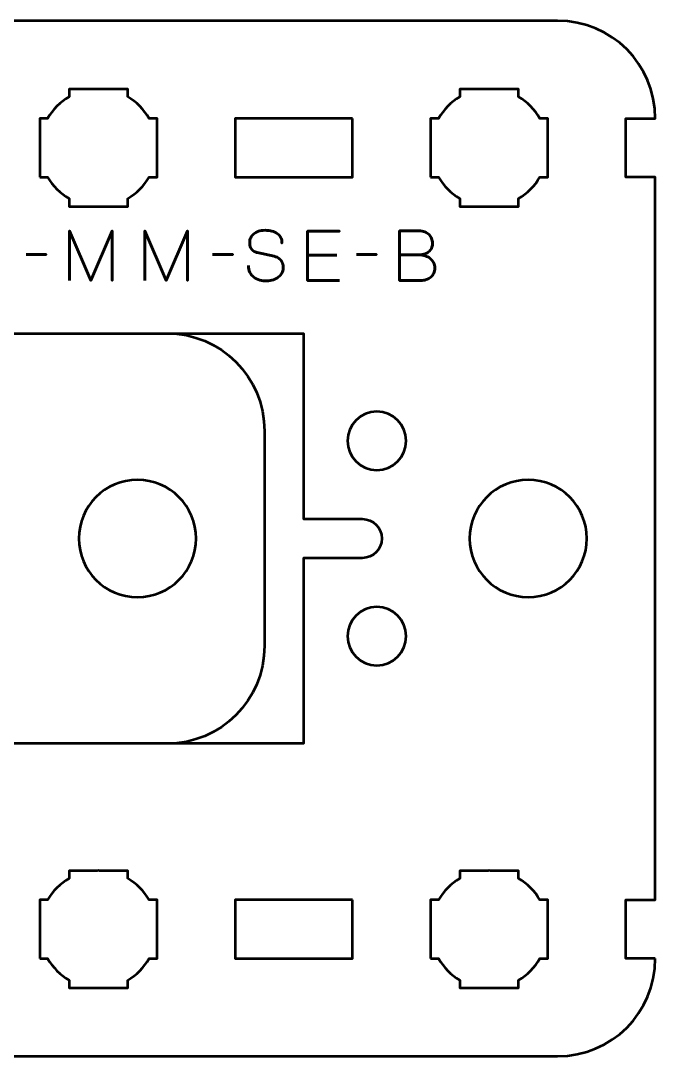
# Model space of a CAD drawing. Header units: centimetres. Extents: x -14.35 to -6.65, y -17.5 to -12.2.
# Drawn here: x -9.9 to -6.65, y -17.5 to -12.2 of the extents above; entities that cross this region are included whole.
import ezdxf

# ---------------------------------------------------------------- set-up
doc = ezdxf.new("R2010")
doc.units = ezdxf.units.CM
doc.header["$MEASUREMENT"] = 0
doc.layers.add('Layer 1', color=7, linetype='Continuous')

msp = doc.modelspace()

# ---------------------------------------------------------------- linework, layer by layer
at = {"layer": 'Layer 1', "color": 250, "lineweight": 53}
for points, knots in [([(-6.64996, -17.00007), (-6.65004, -17.27713), (-6.87311, -17.50001), (-7.15006, -17.50001), (-7.15006, -17.50001), (-9.91665, -17.50001), (-11.08327, -17.50001), (-13.84986, -17.50001), (-13.84986, -17.50001), (-14.12686, -17.50001), (-14.34996, -17.27692), (-14.34996, -16.99992), (-14.34996, -16.99992), (-14.34996, -16.99992), (-14.19992, -16.99992), (-14.19992, -16.99992), (-14.19992, -16.99992), (-14.19992, -16.99992), (-14.19992, -16.69991), (-14.19992, -16.69991), (-14.19992, -16.69991), (-14.19992, -16.69991), (-14.34996, -16.69991), (-14.34996, -16.69991), (-14.34996, -16.69991), (-14.34996, -16.69991), (-14.34996, -13.00006), (-14.34996, -13.00006), (-14.34996, -13.00006), (-14.34996, -13.00006), (-14.19992, -13.00006), (-14.19992, -13.00006), (-14.19992, -13.00006), (-14.19992, -13.00006), (-14.19992, -12.70006), (-14.19992, -12.70006), (-14.19992, -12.70006), (-14.19992, -12.70006), (-14.34996, -12.70006), (-14.34996, -12.70006), (-14.34996, -12.70006), (-14.34996, -12.42293), (-14.12686, -12.19997), (-13.84986, -12.19997), (-13.84986, -12.19997), (-11.08327, -12.19997), (-9.91665, -12.19997), (-7.15006, -12.19997), (-7.15006, -12.19997), (-6.87306, -12.19997), (-6.64996, -12.42306), (-6.64996, -12.70006), (-6.64996, -12.70006), (-6.64996, -12.70006), (-6.8, -12.70006), (-6.8, -12.70006), (-6.8, -12.70006), (-6.8, -12.70006), (-6.8, -13.00007), (-6.8, -13.00007), (-6.8, -13.00007), (-6.8, -13.00007), (-6.64996, -13.00007), (-6.64996, -13.00007), (-6.64996, -13.00007), (-6.64996, -13.00007), (-6.64996, -16.70006), (-6.64996, -16.70006), (-6.64996, -16.70006), (-6.64996, -16.70006), (-6.8, -16.70006), (-6.8, -16.70006), (-6.8, -16.70006), (-6.8, -16.70006), (-6.8, -17.00007), (-6.8, -17.00007), (-6.8, -17.00007), (-6.8, -17.00007), (-6.64996, -17.00007), (-6.64996, -17.00007)], [0, 0, 0, 0, 0.05, 0.05, 0.05, 0.05, 0.1, 0.1, 0.1, 0.1, 0.15, 0.15, 0.15, 0.15, 0.2, 0.2, 0.2, 0.2, 0.25, 0.25, 0.25, 0.25, 0.3, 0.3, 0.3, 0.3, 0.35, 0.35, 0.35, 0.35, 0.4, 0.4, 0.4, 0.4, 0.45, 0.45, 0.45, 0.45, 0.5, 0.5, 0.5, 0.5, 0.55, 0.55, 0.55, 0.55, 0.6, 0.6, 0.6, 0.6, 0.65, 0.65, 0.65, 0.65, 0.7, 0.7, 0.7, 0.7, 0.75, 0.75, 0.75, 0.75, 0.8, 0.8, 0.8, 0.8, 0.85, 0.85, 0.85, 0.85, 0.9, 0.9, 0.9, 0.9, 0.95, 0.95, 0.95, 0.95, 1, 1, 1, 1]), ([(-9.79991, -13.00006), (-9.79991, -13.00006), (-9.79991, -12.85154), (-9.79991, -12.85154), (-9.79991, -12.85154), (-9.79991, -12.85154), (-9.79993, -12.84999), (-9.79993, -12.84999), (-9.79993, -12.84999), (-9.79993, -12.84999), (-9.79991, -12.84844), (-9.79991, -12.84844), (-9.79991, -12.84844), (-9.79991, -12.84844), (-9.79991, -12.70006), (-9.79991, -12.70006), (-9.79991, -12.70006), (-9.79991, -12.70006), (-9.75982, -12.70006), (-9.75982, -12.70006), (-9.75982, -12.70006), (-9.73347, -12.65449), (-9.69547, -12.61651), (-9.64992, -12.59015), (-9.64992, -12.59015), (-9.64992, -12.59015), (-9.64992, -12.55006), (-9.64992, -12.55006), (-9.64992, -12.55006), (-9.64992, -12.55006), (-9.50587, -12.55006), (-9.50587, -12.55006), (-9.50587, -12.55006), (-9.50587, -12.55006), (-9.49993, -12.55), (-9.49993, -12.55), (-9.49993, -12.55), (-9.49993, -12.55), (-9.49399, -12.55006), (-9.49399, -12.55006), (-9.49399, -12.55006), (-9.49399, -12.55006), (-9.34992, -12.55006), (-9.34992, -12.55006), (-9.34992, -12.55006), (-9.34992, -12.55006), (-9.34992, -12.59013), (-9.34992, -12.59013), (-9.34992, -12.59013), (-9.30435, -12.61649), (-9.26636, -12.65448), (-9.24002, -12.70006), (-9.24002, -12.70006), (-9.24002, -12.70006), (-9.19992, -12.70006), (-9.19992, -12.70006), (-9.19992, -12.70006), (-9.19992, -12.70006), (-9.19992, -13.00006), (-9.19992, -13.00006), (-9.19992, -13.00006), (-9.19992, -13.00006), (-9.24011, -13.00006), (-9.24011, -13.00006), (-9.24011, -13.00006), (-9.26645, -13.04556), (-9.30441, -13.0835), (-9.34992, -13.10984), (-9.34992, -13.10984), (-9.34992, -13.10984), (-9.34992, -13.15005), (-9.34992, -13.15005), (-9.34992, -13.15005), (-9.34992, -13.15005), (-9.64992, -13.15005), (-9.64992, -13.15005), (-9.64992, -13.15005), (-9.64992, -13.15005), (-9.64992, -13.10982), (-9.64992, -13.10982), (-9.64992, -13.10982), (-9.69542, -13.08348), (-9.73338, -13.04555), (-9.75972, -13.00006), (-9.75972, -13.00006), (-9.75972, -13.00006), (-9.79991, -13.00006), (-9.79991, -13.00006)], [0, 0, 0, 0, 0.0454545, 0.0454545, 0.0454545, 0.0454545, 0.0909091, 0.0909091, 0.0909091, 0.0909091, 0.1363636, 0.1363636, 0.1363636, 0.1363636, 0.1818182, 0.1818182, 0.1818182, 0.1818182, 0.2272727, 0.2272727, 0.2272727, 0.2272727, 0.2727273, 0.2727273, 0.2727273, 0.2727273, 0.3181818, 0.3181818, 0.3181818, 0.3181818, 0.3636364, 0.3636364, 0.3636364, 0.3636364, 0.4090909, 0.4090909, 0.4090909, 0.4090909, 0.4545455, 0.4545455, 0.4545455, 0.4545455, 0.5, 0.5, 0.5, 0.5, 0.5454545, 0.5454545, 0.5454545, 0.5454545, 0.5909091, 0.5909091, 0.5909091, 0.5909091, 0.6363636, 0.6363636, 0.6363636, 0.6363636, 0.6818182, 0.6818182, 0.6818182, 0.6818182, 0.7272727, 0.7272727, 0.7272727, 0.7272727, 0.7727273, 0.7727273, 0.7727273, 0.7727273, 0.8181818, 0.8181818, 0.8181818, 0.8181818, 0.8636364, 0.8636364, 0.8636364, 0.8636364, 0.9090909, 0.9090909, 0.9090909, 0.9090909, 0.9545455, 0.9545455, 0.9545455, 0.9545455, 1, 1, 1, 1]), ([(-7.79991, -13.00006), (-7.79991, -13.00006), (-7.79991, -12.85154), (-7.79991, -12.85154), (-7.79991, -12.85154), (-7.79991, -12.85154), (-7.79993, -12.84999), (-7.79993, -12.84999), (-7.79993, -12.84999), (-7.79993, -12.84999), (-7.79991, -12.84844), (-7.79991, -12.84844), (-7.79991, -12.84844), (-7.79991, -12.84844), (-7.79991, -12.70006), (-7.79991, -12.70006), (-7.79991, -12.70006), (-7.79991, -12.70006), (-7.75982, -12.70006), (-7.75982, -12.70006), (-7.75982, -12.70006), (-7.73347, -12.65449), (-7.69547, -12.61651), (-7.64992, -12.59015), (-7.64992, -12.59015), (-7.64992, -12.59015), (-7.64992, -12.55006), (-7.64992, -12.55006), (-7.64992, -12.55006), (-7.64992, -12.55006), (-7.50587, -12.55006), (-7.50587, -12.55006), (-7.50587, -12.55006), (-7.50587, -12.55006), (-7.49993, -12.55), (-7.49993, -12.55), (-7.49993, -12.55), (-7.49993, -12.55), (-7.49399, -12.55006), (-7.49399, -12.55006), (-7.49399, -12.55006), (-7.49399, -12.55006), (-7.34992, -12.55006), (-7.34992, -12.55006), (-7.34992, -12.55006), (-7.34992, -12.55006), (-7.34992, -12.59013), (-7.34992, -12.59013), (-7.34992, -12.59013), (-7.30435, -12.61649), (-7.26636, -12.65448), (-7.24002, -12.70006), (-7.24002, -12.70006), (-7.24002, -12.70006), (-7.19992, -12.70006), (-7.19992, -12.70006), (-7.19992, -12.70006), (-7.19992, -12.70006), (-7.19992, -13.00006), (-7.19992, -13.00006), (-7.19992, -13.00006), (-7.19992, -13.00006), (-7.24011, -13.00006), (-7.24011, -13.00006), (-7.24011, -13.00006), (-7.26645, -13.04556), (-7.30441, -13.0835), (-7.34992, -13.10984), (-7.34992, -13.10984), (-7.34992, -13.10984), (-7.34992, -13.15005), (-7.34992, -13.15005), (-7.34992, -13.15005), (-7.34992, -13.15005), (-7.64992, -13.15005), (-7.64992, -13.15005), (-7.64992, -13.15005), (-7.64992, -13.15005), (-7.64992, -13.10982), (-7.64992, -13.10982), (-7.64992, -13.10982), (-7.69542, -13.08348), (-7.73338, -13.04555), (-7.75972, -13.00006), (-7.75972, -13.00006), (-7.75972, -13.00006), (-7.79991, -13.00006), (-7.79991, -13.00006)], [0, 0, 0, 0, 0.0454545, 0.0454545, 0.0454545, 0.0454545, 0.0909091, 0.0909091, 0.0909091, 0.0909091, 0.1363636, 0.1363636, 0.1363636, 0.1363636, 0.1818182, 0.1818182, 0.1818182, 0.1818182, 0.2272727, 0.2272727, 0.2272727, 0.2272727, 0.2727273, 0.2727273, 0.2727273, 0.2727273, 0.3181818, 0.3181818, 0.3181818, 0.3181818, 0.3636364, 0.3636364, 0.3636364, 0.3636364, 0.4090909, 0.4090909, 0.4090909, 0.4090909, 0.4545455, 0.4545455, 0.4545455, 0.4545455, 0.5, 0.5, 0.5, 0.5, 0.5454545, 0.5454545, 0.5454545, 0.5454545, 0.5909091, 0.5909091, 0.5909091, 0.5909091, 0.6363636, 0.6363636, 0.6363636, 0.6363636, 0.6818182, 0.6818182, 0.6818182, 0.6818182, 0.7272727, 0.7272727, 0.7272727, 0.7272727, 0.7727273, 0.7727273, 0.7727273, 0.7727273, 0.8181818, 0.8181818, 0.8181818, 0.8181818, 0.8636364, 0.8636364, 0.8636364, 0.8636364, 0.9090909, 0.9090909, 0.9090909, 0.9090909, 0.9545455, 0.9545455, 0.9545455, 0.9545455, 1, 1, 1, 1]), ([(-8.20001, -12.70006), (-8.20001, -12.70006), (-8.20001, -13.00007), (-8.20001, -13.00007), (-8.20001, -13.00007), (-8.20001, -13.00007), (-8.8, -13.00007), (-8.8, -13.00007), (-8.8, -13.00007), (-8.8, -13.00007), (-8.8, -12.70006), (-8.8, -12.70006), (-8.8, -12.70006), (-8.8, -12.70006), (-8.20001, -12.70006), (-8.20001, -12.70006)], [0, 0, 0, 0, 0.25, 0.25, 0.25, 0.25, 0.5, 0.5, 0.5, 0.5, 0.75, 0.75, 0.75, 0.75, 1, 1, 1, 1]), ([(-11.49996, -15.89997), (-11.49996, -15.89997), (-8.44996, -15.89999), (-8.44996, -15.89999), (-8.44996, -15.89999), (-8.44996, -15.89999), (-8.44996, -14.94997), (-8.44996, -14.94997), (-8.44996, -14.94997), (-8.44996, -14.94997), (-8.14991, -14.94997), (-8.14991, -14.94997), (-8.14991, -14.94997), (-8.0947, -14.94997), (-8.04991, -14.90518), (-8.04991, -14.84997), (-8.04991, -14.84997), (-8.04991, -14.79476), (-8.0947, -14.74997), (-8.14991, -14.74997), (-8.14991, -14.74997), (-8.14991, -14.74997), (-8.44996, -14.74997), (-8.44996, -14.74997), (-8.44996, -14.74997), (-8.44996, -14.74997), (-8.44996, -13.8), (-8.44996, -13.8), (-8.44996, -13.8), (-9.46662, -13.8), (-10.4833, -13.79999), (-11.49996, -13.79999), (-11.49996, -13.79999), (-11.49996, -13.79999), (-12.54996, -13.79999), (-12.54996, -13.79999), (-12.54996, -13.79999), (-12.54996, -13.79999), (-12.54996, -14.75001), (-12.54996, -14.75001), (-12.54996, -14.75001), (-12.54996, -14.75001), (-12.85001, -14.75001), (-12.85001, -14.75001), (-12.85001, -14.75001), (-12.90522, -14.75001), (-12.95001, -14.7948), (-12.95001, -14.85001), (-12.95001, -14.85001), (-12.95001, -14.90522), (-12.90522, -14.95001), (-12.85001, -14.95001), (-12.85001, -14.95001), (-12.85001, -14.95001), (-12.54996, -14.95001), (-12.54996, -14.95001), (-12.54996, -14.95001), (-12.54996, -14.95001), (-12.54996, -15.89998), (-12.54996, -15.89998), (-12.54996, -15.89998), (-12.54996, -15.89998), (-11.49996, -15.89997), (-11.49996, -15.89997)], [0, 0, 0, 0, 0.0625, 0.0625, 0.0625, 0.0625, 0.125, 0.125, 0.125, 0.125, 0.1875, 0.1875, 0.1875, 0.1875, 0.25, 0.25, 0.25, 0.25, 0.3125, 0.3125, 0.3125, 0.3125, 0.375, 0.375, 0.375, 0.375, 0.4375, 0.4375, 0.4375, 0.4375, 0.5, 0.5, 0.5, 0.5, 0.5625, 0.5625, 0.5625, 0.5625, 0.625, 0.625, 0.625, 0.625, 0.6875, 0.6875, 0.6875, 0.6875, 0.75, 0.75, 0.75, 0.75, 0.8125, 0.8125, 0.8125, 0.8125, 0.875, 0.875, 0.875, 0.875, 0.9375, 0.9375, 0.9375, 0.9375, 1, 1, 1, 1]), ([(-9.15012, -13.79998), (-9.15012, -13.79998), (-9.94992, -13.79998), (-9.94992, -13.79998), (-9.94992, -13.79998), (-10.22692, -13.79998), (-10.45002, -14.02294), (-10.45002, -14.30007), (-10.45002, -14.30007), (-10.45002, -14.30007), (-10.45002, -15.39993), (-10.45002, -15.39993), (-10.45002, -15.39993), (-10.45002, -15.67693), (-10.22692, -15.90002), (-9.94992, -15.90002), (-9.94992, -15.90002), (-9.94992, -15.90002), (-9.15012, -15.90002), (-9.15012, -15.90002), (-9.15012, -15.90002), (-8.87312, -15.90002), (-8.65002, -15.67706), (-8.65002, -15.39993), (-8.65002, -15.39993), (-8.65002, -15.39993), (-8.65002, -14.30007), (-8.65002, -14.30007), (-8.65002, -14.30007), (-8.65002, -14.02307), (-8.87312, -13.79998), (-9.15012, -13.79998)], [0, 0, 0, 0, 0.125, 0.125, 0.125, 0.125, 0.25, 0.25, 0.25, 0.25, 0.375, 0.375, 0.375, 0.375, 0.5, 0.5, 0.5, 0.5, 0.625, 0.625, 0.625, 0.625, 0.75, 0.75, 0.75, 0.75, 0.875, 0.875, 0.875, 0.875, 1, 1, 1, 1]), ([(-8.07491, -14.49997), (-8.15753, -14.49997), (-8.22491, -14.43258), (-8.22491, -14.34997), (-8.22491, -14.34997), (-8.22491, -14.26736), (-8.15753, -14.19997), (-8.07491, -14.19997), (-8.07491, -14.19997), (-7.99229, -14.19997), (-7.92491, -14.26736), (-7.92491, -14.34997), (-7.92491, -14.34997), (-7.92491, -14.43258), (-7.99229, -14.49997), (-8.07491, -14.49997)], [0, 0, 0, 0, 0.25, 0.25, 0.25, 0.25, 0.5, 0.5, 0.5, 0.5, 0.75, 0.75, 0.75, 0.75, 1, 1, 1, 1]), ([(-9.30005, -15.14999), (-9.46582, -15.14999), (-9.60005, -15.01567), (-9.60005, -14.85), (-9.60005, -14.85), (-9.60005, -14.68437), (-9.46582, -14.55), (-9.30005, -14.55), (-9.30005, -14.55), (-9.13439, -14.55), (-9.00005, -14.68437), (-9.00005, -14.85), (-9.00005, -14.85), (-9.00005, -15.01567), (-9.13439, -15.14999), (-9.30005, -15.14999)], [0, 0, 0, 0, 0.25, 0.25, 0.25, 0.25, 0.5, 0.5, 0.5, 0.5, 0.75, 0.75, 0.75, 0.75, 1, 1, 1, 1]), ([(-7.30005, -15.15), (-7.46568, -15.15), (-7.60006, -15.01577), (-7.60006, -14.84999), (-7.60006, -14.84999), (-7.60006, -14.68433), (-7.46568, -14.54999), (-7.30005, -14.54999), (-7.30005, -14.54999), (-7.13428, -14.54999), (-7.00005, -14.68433), (-7.00005, -14.84999), (-7.00005, -14.84999), (-7.00005, -15.01577), (-7.13428, -15.15), (-7.30005, -15.15)], [0, 0, 0, 0, 0.25, 0.25, 0.25, 0.25, 0.5, 0.5, 0.5, 0.5, 0.75, 0.75, 0.75, 0.75, 1, 1, 1, 1]), ([(-8.07491, -15.49997), (-8.15753, -15.49997), (-8.22491, -15.43258), (-8.22491, -15.34996), (-8.22491, -15.34996), (-8.22491, -15.26736), (-8.15753, -15.19997), (-8.07491, -15.19997), (-8.07491, -15.19997), (-7.99229, -15.19997), (-7.92491, -15.26736), (-7.92491, -15.34996), (-7.92491, -15.34996), (-7.92491, -15.43258), (-7.99229, -15.49997), (-8.07491, -15.49997)], [0, 0, 0, 0, 0.25, 0.25, 0.25, 0.25, 0.5, 0.5, 0.5, 0.5, 0.75, 0.75, 0.75, 0.75, 1, 1, 1, 1]), ([(-9.79991, -17.00006), (-9.79991, -17.00006), (-9.79991, -16.85154), (-9.79991, -16.85154), (-9.79991, -16.85154), (-9.79991, -16.85154), (-9.79993, -16.84999), (-9.79993, -16.84999), (-9.79993, -16.84999), (-9.79993, -16.84999), (-9.79991, -16.84844), (-9.79991, -16.84844), (-9.79991, -16.84844), (-9.79991, -16.84844), (-9.79991, -16.70006), (-9.79991, -16.70006), (-9.79991, -16.70006), (-9.79991, -16.70006), (-9.75982, -16.70006), (-9.75982, -16.70006), (-9.75982, -16.70006), (-9.73347, -16.65449), (-9.69547, -16.61651), (-9.64992, -16.59015), (-9.64992, -16.59015), (-9.64992, -16.59015), (-9.64992, -16.55006), (-9.64992, -16.55006), (-9.64992, -16.55006), (-9.64992, -16.55006), (-9.50587, -16.55006), (-9.50587, -16.55006), (-9.50587, -16.55006), (-9.50587, -16.55006), (-9.49993, -16.55), (-9.49993, -16.55), (-9.49993, -16.55), (-9.49993, -16.55), (-9.49399, -16.55006), (-9.49399, -16.55006), (-9.49399, -16.55006), (-9.49399, -16.55006), (-9.34992, -16.55006), (-9.34992, -16.55006), (-9.34992, -16.55006), (-9.34992, -16.55006), (-9.34992, -16.59013), (-9.34992, -16.59013), (-9.34992, -16.59013), (-9.30435, -16.61649), (-9.26636, -16.65448), (-9.24002, -16.70006), (-9.24002, -16.70006), (-9.24002, -16.70006), (-9.19992, -16.70006), (-9.19992, -16.70006), (-9.19992, -16.70006), (-9.19992, -16.70006), (-9.19992, -17.00006), (-9.19992, -17.00006), (-9.19992, -17.00006), (-9.19992, -17.00006), (-9.24011, -17.00006), (-9.24011, -17.00006), (-9.24011, -17.00006), (-9.26645, -17.04556), (-9.30441, -17.0835), (-9.34992, -17.10984), (-9.34992, -17.10984), (-9.34992, -17.10984), (-9.34992, -17.15005), (-9.34992, -17.15005), (-9.34992, -17.15005), (-9.34992, -17.15005), (-9.64992, -17.15005), (-9.64992, -17.15005), (-9.64992, -17.15005), (-9.64992, -17.15005), (-9.64992, -17.10982), (-9.64992, -17.10982), (-9.64992, -17.10982), (-9.69542, -17.08348), (-9.73338, -17.04555), (-9.75972, -17.00006), (-9.75972, -17.00006), (-9.75972, -17.00006), (-9.79991, -17.00006), (-9.79991, -17.00006)], [0, 0, 0, 0, 0.0454545, 0.0454545, 0.0454545, 0.0454545, 0.0909091, 0.0909091, 0.0909091, 0.0909091, 0.1363636, 0.1363636, 0.1363636, 0.1363636, 0.1818182, 0.1818182, 0.1818182, 0.1818182, 0.2272727, 0.2272727, 0.2272727, 0.2272727, 0.2727273, 0.2727273, 0.2727273, 0.2727273, 0.3181818, 0.3181818, 0.3181818, 0.3181818, 0.3636364, 0.3636364, 0.3636364, 0.3636364, 0.4090909, 0.4090909, 0.4090909, 0.4090909, 0.4545455, 0.4545455, 0.4545455, 0.4545455, 0.5, 0.5, 0.5, 0.5, 0.5454545, 0.5454545, 0.5454545, 0.5454545, 0.5909091, 0.5909091, 0.5909091, 0.5909091, 0.6363636, 0.6363636, 0.6363636, 0.6363636, 0.6818182, 0.6818182, 0.6818182, 0.6818182, 0.7272727, 0.7272727, 0.7272727, 0.7272727, 0.7727273, 0.7727273, 0.7727273, 0.7727273, 0.8181818, 0.8181818, 0.8181818, 0.8181818, 0.8636364, 0.8636364, 0.8636364, 0.8636364, 0.9090909, 0.9090909, 0.9090909, 0.9090909, 0.9545455, 0.9545455, 0.9545455, 0.9545455, 1, 1, 1, 1]), ([(-7.79991, -17.00006), (-7.79991, -17.00006), (-7.79991, -16.85154), (-7.79991, -16.85154), (-7.79991, -16.85154), (-7.79991, -16.85154), (-7.79993, -16.84999), (-7.79993, -16.84999), (-7.79993, -16.84999), (-7.79993, -16.84999), (-7.79991, -16.84844), (-7.79991, -16.84844), (-7.79991, -16.84844), (-7.79991, -16.84844), (-7.79991, -16.70006), (-7.79991, -16.70006), (-7.79991, -16.70006), (-7.79991, -16.70006), (-7.75982, -16.70006), (-7.75982, -16.70006), (-7.75982, -16.70006), (-7.73347, -16.65449), (-7.69547, -16.61651), (-7.64992, -16.59015), (-7.64992, -16.59015), (-7.64992, -16.59015), (-7.64992, -16.55006), (-7.64992, -16.55006), (-7.64992, -16.55006), (-7.64992, -16.55006), (-7.50587, -16.55006), (-7.50587, -16.55006), (-7.50587, -16.55006), (-7.50587, -16.55006), (-7.49993, -16.55), (-7.49993, -16.55), (-7.49993, -16.55), (-7.49993, -16.55), (-7.49399, -16.55006), (-7.49399, -16.55006), (-7.49399, -16.55006), (-7.49399, -16.55006), (-7.34992, -16.55006), (-7.34992, -16.55006), (-7.34992, -16.55006), (-7.34992, -16.55006), (-7.34992, -16.59013), (-7.34992, -16.59013), (-7.34992, -16.59013), (-7.30435, -16.61649), (-7.26636, -16.65448), (-7.24002, -16.70006), (-7.24002, -16.70006), (-7.24002, -16.70006), (-7.19992, -16.70006), (-7.19992, -16.70006), (-7.19992, -16.70006), (-7.19992, -16.70006), (-7.19992, -17.00006), (-7.19992, -17.00006), (-7.19992, -17.00006), (-7.19992, -17.00006), (-7.24011, -17.00006), (-7.24011, -17.00006), (-7.24011, -17.00006), (-7.26645, -17.04556), (-7.30441, -17.0835), (-7.34992, -17.10984), (-7.34992, -17.10984), (-7.34992, -17.10984), (-7.34992, -17.15005), (-7.34992, -17.15005), (-7.34992, -17.15005), (-7.34992, -17.15005), (-7.64992, -17.15005), (-7.64992, -17.15005), (-7.64992, -17.15005), (-7.64992, -17.15005), (-7.64992, -17.10982), (-7.64992, -17.10982), (-7.64992, -17.10982), (-7.69542, -17.08348), (-7.73338, -17.04555), (-7.75972, -17.00006), (-7.75972, -17.00006), (-7.75972, -17.00006), (-7.79991, -17.00006), (-7.79991, -17.00006)], [0, 0, 0, 0, 0.0454545, 0.0454545, 0.0454545, 0.0454545, 0.0909091, 0.0909091, 0.0909091, 0.0909091, 0.1363636, 0.1363636, 0.1363636, 0.1363636, 0.1818182, 0.1818182, 0.1818182, 0.1818182, 0.2272727, 0.2272727, 0.2272727, 0.2272727, 0.2727273, 0.2727273, 0.2727273, 0.2727273, 0.3181818, 0.3181818, 0.3181818, 0.3181818, 0.3636364, 0.3636364, 0.3636364, 0.3636364, 0.4090909, 0.4090909, 0.4090909, 0.4090909, 0.4545455, 0.4545455, 0.4545455, 0.4545455, 0.5, 0.5, 0.5, 0.5, 0.5454545, 0.5454545, 0.5454545, 0.5454545, 0.5909091, 0.5909091, 0.5909091, 0.5909091, 0.6363636, 0.6363636, 0.6363636, 0.6363636, 0.6818182, 0.6818182, 0.6818182, 0.6818182, 0.7272727, 0.7272727, 0.7272727, 0.7272727, 0.7727273, 0.7727273, 0.7727273, 0.7727273, 0.8181818, 0.8181818, 0.8181818, 0.8181818, 0.8636364, 0.8636364, 0.8636364, 0.8636364, 0.9090909, 0.9090909, 0.9090909, 0.9090909, 0.9545455, 0.9545455, 0.9545455, 0.9545455, 1, 1, 1, 1]), ([(-8.20001, -16.70006), (-8.20001, -16.70006), (-8.20001, -17.00007), (-8.20001, -17.00007), (-8.20001, -17.00007), (-8.20001, -17.00007), (-8.8, -17.00007), (-8.8, -17.00007), (-8.8, -17.00007), (-8.8, -17.00007), (-8.8, -16.70006), (-8.8, -16.70006), (-8.8, -16.70006), (-8.8, -16.70006), (-8.20001, -16.70006), (-8.20001, -16.70006)], [0, 0, 0, 0, 0.25, 0.25, 0.25, 0.25, 0.5, 0.5, 0.5, 0.5, 0.75, 0.75, 0.75, 0.75, 1, 1, 1, 1])]:
    msp.add_open_spline(points, degree=3, knots=knots, dxfattribs=at)
at = {"layer": 'Layer 1', "color": 30, "lineweight": 53}
for points, knots in [([(-9.6484, -13.52947), (-9.6484, -13.52947), (-9.6484, -13.27512), (-9.6484, -13.27512), (-9.6484, -13.27512), (-9.6484, -13.27512), (-9.53904, -13.52947), (-9.53904, -13.52947), (-9.53904, -13.52947), (-9.53904, -13.52947), (-9.42932, -13.27512), (-9.42932, -13.27512), (-9.42932, -13.27512), (-9.42932, -13.27512), (-9.42932, -13.52947), (-9.42932, -13.52947), (-9.42932, -13.52947), (-9.42932, -13.52947), (-9.42932, -13.27512), (-9.42932, -13.27512), (-9.42932, -13.27512), (-9.42932, -13.27512), (-9.53904, -13.52947), (-9.53904, -13.52947), (-9.53904, -13.52947), (-9.53904, -13.52947), (-9.6484, -13.27512), (-9.6484, -13.27512), (-9.6484, -13.27512), (-9.6484, -13.27512), (-9.6484, -13.52947), (-9.6484, -13.52947)], [0, 0, 0, 0, 0.125, 0.125, 0.125, 0.125, 0.25, 0.25, 0.25, 0.25, 0.375, 0.375, 0.375, 0.375, 0.5, 0.5, 0.5, 0.5, 0.625, 0.625, 0.625, 0.625, 0.75, 0.75, 0.75, 0.75, 0.875, 0.875, 0.875, 0.875, 1, 1, 1, 1]), ([(-9.26281, -13.52947), (-9.26281, -13.52947), (-9.26281, -13.27512), (-9.26281, -13.27512), (-9.26281, -13.27512), (-9.26281, -13.27512), (-9.15345, -13.52947), (-9.15345, -13.52947), (-9.15345, -13.52947), (-9.15345, -13.52947), (-9.04373, -13.27512), (-9.04373, -13.27512), (-9.04373, -13.27512), (-9.04373, -13.27512), (-9.04373, -13.52947), (-9.04373, -13.52947), (-9.04373, -13.52947), (-9.04373, -13.52947), (-9.04373, -13.27512), (-9.04373, -13.27512), (-9.04373, -13.27512), (-9.04373, -13.27512), (-9.15345, -13.52947), (-9.15345, -13.52947), (-9.15345, -13.52947), (-9.15345, -13.52947), (-9.26281, -13.27512), (-9.26281, -13.27512), (-9.26281, -13.27512), (-9.26281, -13.27512), (-9.26281, -13.52947), (-9.26281, -13.52947)], [0, 0, 0, 0, 0.125, 0.125, 0.125, 0.125, 0.25, 0.25, 0.25, 0.25, 0.375, 0.375, 0.375, 0.375, 0.5, 0.5, 0.5, 0.5, 0.625, 0.625, 0.625, 0.625, 0.75, 0.75, 0.75, 0.75, 0.875, 0.875, 0.875, 0.875, 1, 1, 1, 1]), ([(-8.73187, -13.45256), (-8.73175, -13.46662), (-8.72928, -13.47867), (-8.72434, -13.48872), (-8.72434, -13.48872), (-8.71946, -13.49872), (-8.71264, -13.50689), (-8.70406, -13.51324), (-8.70406, -13.51324), (-8.69542, -13.51953), (-8.68548, -13.52418), (-8.67425, -13.52718), (-8.67425, -13.52718), (-8.66308, -13.53012), (-8.65108, -13.53159), (-8.63838, -13.53159), (-8.63838, -13.53159), (-8.62557, -13.53153), (-8.61404, -13.52965), (-8.60375, -13.52606), (-8.60375, -13.52606), (-8.59352, -13.52247), (-8.58476, -13.51765), (-8.57741, -13.5116), (-8.57741, -13.5116), (-8.57012, -13.50554), (-8.56448, -13.49878), (-8.56048, -13.49125), (-8.56048, -13.49125), (-8.55648, -13.48373), (-8.55436, -13.47602), (-8.55407, -13.46809), (-8.55407, -13.46809), (-8.55372, -13.45768), (-8.55524, -13.44815), (-8.5586, -13.43957), (-8.5586, -13.43957), (-8.56195, -13.43099), (-8.56712, -13.42381), (-8.57412, -13.41793), (-8.57412, -13.41793), (-8.58106, -13.41205), (-8.58982, -13.40794), (-8.60028, -13.40564), (-8.60028, -13.40564), (-8.60028, -13.40564), (-8.68671, -13.38695), (-8.68671, -13.38695), (-8.68671, -13.38695), (-8.69483, -13.38524), (-8.70182, -13.38236), (-8.70759, -13.37836), (-8.70759, -13.37836), (-8.71335, -13.37431), (-8.71782, -13.36872), (-8.72087, -13.36155), (-8.72087, -13.36155), (-8.72393, -13.35443), (-8.72552, -13.34538), (-8.72552, -13.33438), (-8.72552, -13.33438), (-8.72552, -13.32603), (-8.72381, -13.31815), (-8.72035, -13.31075), (-8.72035, -13.31075), (-8.71694, -13.30334), (-8.71188, -13.29681), (-8.70523, -13.29105), (-8.70523, -13.29105), (-8.69859, -13.28535), (-8.69036, -13.28088), (-8.6806, -13.27764), (-8.6806, -13.27764), (-8.67078, -13.27435), (-8.65955, -13.2727), (-8.64685, -13.27265), (-8.64685, -13.27265), (-8.63409, -13.27265), (-8.62239, -13.27412), (-8.61169, -13.27706), (-8.61169, -13.27706), (-8.60105, -13.28), (-8.59182, -13.28423), (-8.58405, -13.28987), (-8.58405, -13.28987), (-8.57629, -13.29552), (-8.5703, -13.30246), (-8.56618, -13.31057), (-8.56618, -13.31057), (-8.56206, -13.31874), (-8.56012, -13.32809), (-8.56042, -13.33862), (-8.56042, -13.33862), (-8.56012, -13.32809), (-8.56206, -13.31874), (-8.56618, -13.31057), (-8.56618, -13.31057), (-8.5703, -13.30246), (-8.57629, -13.29552), (-8.58405, -13.28987), (-8.58405, -13.28987), (-8.59182, -13.28423), (-8.60105, -13.28), (-8.61169, -13.27706), (-8.61169, -13.27706), (-8.62239, -13.27412), (-8.63409, -13.27265), (-8.64685, -13.27265), (-8.64685, -13.27265), (-8.65955, -13.2727), (-8.67078, -13.27435), (-8.6806, -13.27764), (-8.6806, -13.27764), (-8.69036, -13.28088), (-8.69859, -13.28535), (-8.70523, -13.29105), (-8.70523, -13.29105), (-8.71188, -13.29681), (-8.71694, -13.30334), (-8.72035, -13.31075), (-8.72035, -13.31075), (-8.72381, -13.31815), (-8.72552, -13.32603), (-8.72552, -13.33438), (-8.72552, -13.33438), (-8.72552, -13.34538), (-8.72399, -13.35443), (-8.72105, -13.36149), (-8.72105, -13.36149), (-8.71805, -13.3686), (-8.71364, -13.37413), (-8.70788, -13.37819), (-8.70788, -13.37819), (-8.70212, -13.38218), (-8.69506, -13.38512), (-8.68671, -13.38695), (-8.68671, -13.38695), (-8.68671, -13.38695), (-8.60028, -13.40564), (-8.60028, -13.40564), (-8.60028, -13.40564), (-8.58958, -13.40794), (-8.58076, -13.41205), (-8.57382, -13.41793), (-8.57382, -13.41793), (-8.56683, -13.42381), (-8.56171, -13.43099), (-8.55842, -13.43957), (-8.55842, -13.43957), (-8.55519, -13.44815), (-8.55372, -13.45768), (-8.55407, -13.46809), (-8.55407, -13.46809), (-8.55436, -13.47602), (-8.55648, -13.48373), (-8.56048, -13.49125), (-8.56048, -13.49125), (-8.56448, -13.49878), (-8.57012, -13.50554), (-8.57741, -13.5116), (-8.57741, -13.5116), (-8.58476, -13.51765), (-8.59352, -13.52247), (-8.60375, -13.52606), (-8.60375, -13.52606), (-8.61404, -13.52965), (-8.62557, -13.53153), (-8.63838, -13.53159), (-8.63838, -13.53159), (-8.65108, -13.53159), (-8.66308, -13.53012), (-8.67425, -13.52718), (-8.67425, -13.52718), (-8.68548, -13.52418), (-8.69542, -13.51953), (-8.70406, -13.51324), (-8.70406, -13.51324), (-8.71264, -13.50689), (-8.71946, -13.49872), (-8.72434, -13.48872), (-8.72434, -13.48872), (-8.72928, -13.47867), (-8.73175, -13.46662), (-8.73187, -13.45256)], [0, 0, 0, 0, 0.0217391, 0.0217391, 0.0217391, 0.0217391, 0.0434783, 0.0434783, 0.0434783, 0.0434783, 0.0652174, 0.0652174, 0.0652174, 0.0652174, 0.0869565, 0.0869565, 0.0869565, 0.0869565, 0.1086957, 0.1086957, 0.1086957, 0.1086957, 0.1304348, 0.1304348, 0.1304348, 0.1304348, 0.1521739, 0.1521739, 0.1521739, 0.1521739, 0.173913, 0.173913, 0.173913, 0.173913, 0.1956522, 0.1956522, 0.1956522, 0.1956522, 0.2173913, 0.2173913, 0.2173913, 0.2173913, 0.2391304, 0.2391304, 0.2391304, 0.2391304, 0.2608696, 0.2608696, 0.2608696, 0.2608696, 0.2826087, 0.2826087, 0.2826087, 0.2826087, 0.3043478, 0.3043478, 0.3043478, 0.3043478, 0.326087, 0.326087, 0.326087, 0.326087, 0.3478261, 0.3478261, 0.3478261, 0.3478261, 0.3695652, 0.3695652, 0.3695652, 0.3695652, 0.3913043, 0.3913043, 0.3913043, 0.3913043, 0.4130435, 0.4130435, 0.4130435, 0.4130435, 0.4347826, 0.4347826, 0.4347826, 0.4347826, 0.4565217, 0.4565217, 0.4565217, 0.4565217, 0.4782609, 0.4782609, 0.4782609, 0.4782609, 0.5, 0.5, 0.5, 0.5, 0.5217391, 0.5217391, 0.5217391, 0.5217391, 0.5434783, 0.5434783, 0.5434783, 0.5434783, 0.5652174, 0.5652174, 0.5652174, 0.5652174, 0.5869565, 0.5869565, 0.5869565, 0.5869565, 0.6086957, 0.6086957, 0.6086957, 0.6086957, 0.6304348, 0.6304348, 0.6304348, 0.6304348, 0.6521739, 0.6521739, 0.6521739, 0.6521739, 0.673913, 0.673913, 0.673913, 0.673913, 0.6956522, 0.6956522, 0.6956522, 0.6956522, 0.7173913, 0.7173913, 0.7173913, 0.7173913, 0.7391304, 0.7391304, 0.7391304, 0.7391304, 0.7608696, 0.7608696, 0.7608696, 0.7608696, 0.7826087, 0.7826087, 0.7826087, 0.7826087, 0.8043478, 0.8043478, 0.8043478, 0.8043478, 0.826087, 0.826087, 0.826087, 0.826087, 0.8478261, 0.8478261, 0.8478261, 0.8478261, 0.8695652, 0.8695652, 0.8695652, 0.8695652, 0.8913043, 0.8913043, 0.8913043, 0.8913043, 0.9130435, 0.9130435, 0.9130435, 0.9130435, 0.9347826, 0.9347826, 0.9347826, 0.9347826, 0.9565217, 0.9565217, 0.9565217, 0.9565217, 0.9782609, 0.9782609, 0.9782609, 0.9782609, 1, 1, 1, 1]), ([(-8.26584, -13.52947), (-8.26584, -13.52947), (-8.43024, -13.52947), (-8.43024, -13.52947), (-8.43024, -13.52947), (-8.43024, -13.52947), (-8.43024, -13.27653), (-8.43024, -13.27653), (-8.43024, -13.27653), (-8.43024, -13.27653), (-8.26584, -13.27653), (-8.26584, -13.27653), (-8.26584, -13.27653), (-8.26584, -13.27653), (-8.43024, -13.27653), (-8.43024, -13.27653), (-8.43024, -13.27653), (-8.43024, -13.27653), (-8.43024, -13.52947), (-8.43024, -13.52947), (-8.43024, -13.52947), (-8.43024, -13.52947), (-8.26584, -13.52947), (-8.26584, -13.52947)], [0, 0, 0, 0, 0.1666667, 0.1666667, 0.1666667, 0.1666667, 0.3333333, 0.3333333, 0.3333333, 0.3333333, 0.5, 0.5, 0.5, 0.5, 0.6666667, 0.6666667, 0.6666667, 0.6666667, 0.8333333, 0.8333333, 0.8333333, 0.8333333, 1, 1, 1, 1]), ([(-7.95822, -13.39859), (-7.95822, -13.39859), (-7.8605, -13.39859), (-7.8605, -13.39859), (-7.8605, -13.39859), (-7.8478, -13.39853), (-7.83698, -13.39677), (-7.82787, -13.3933), (-7.82787, -13.3933), (-7.81881, -13.38989), (-7.81146, -13.38524), (-7.80576, -13.37942), (-7.80576, -13.37942), (-7.80006, -13.3736), (-7.79594, -13.36701), (-7.79335, -13.35972), (-7.79335, -13.35972), (-7.79083, -13.35249), (-7.78965, -13.34497), (-7.78994, -13.3372), (-7.78994, -13.3372), (-7.7903, -13.32944), (-7.79194, -13.32192), (-7.79488, -13.31457), (-7.79488, -13.31457), (-7.79776, -13.30722), (-7.80211, -13.30057), (-7.80782, -13.29464), (-7.80782, -13.29464), (-7.81352, -13.2887), (-7.82064, -13.28399), (-7.82928, -13.28052), (-7.82928, -13.28052), (-7.83792, -13.277), (-7.84809, -13.27517), (-7.85979, -13.27512), (-7.85979, -13.27512), (-7.85979, -13.27512), (-7.95822, -13.27512), (-7.95822, -13.27512), (-7.95822, -13.27512), (-7.95822, -13.27512), (-7.95822, -13.52947), (-7.95822, -13.52947), (-7.95822, -13.52947), (-7.95822, -13.52947), (-7.84992, -13.52947), (-7.84992, -13.52947), (-7.84992, -13.52947), (-7.8398, -13.52947), (-7.8304, -13.528), (-7.82169, -13.52512), (-7.82169, -13.52512), (-7.81299, -13.52218), (-7.80541, -13.518), (-7.79882, -13.51242), (-7.79882, -13.51242), (-7.7923, -13.50689), (-7.78718, -13.50019), (-7.78353, -13.49225), (-7.78353, -13.49225), (-7.77989, -13.48431), (-7.77801, -13.47532), (-7.77795, -13.46526), (-7.77795, -13.46526), (-7.77818, -13.45515), (-7.7803, -13.44604), (-7.78436, -13.43786), (-7.78436, -13.43786), (-7.78841, -13.42969), (-7.79406, -13.4227), (-7.80135, -13.41682), (-7.80135, -13.41682), (-7.80864, -13.41099), (-7.81734, -13.40647), (-7.82734, -13.40335), (-7.82734, -13.40335), (-7.83733, -13.40023), (-7.84839, -13.39865), (-7.8605, -13.39859), (-7.8605, -13.39859), (-7.84839, -13.39865), (-7.83733, -13.40023), (-7.82734, -13.40335), (-7.82734, -13.40335), (-7.81734, -13.40647), (-7.80864, -13.41099), (-7.80135, -13.41682), (-7.80135, -13.41682), (-7.79406, -13.4227), (-7.78841, -13.42969), (-7.78436, -13.43786), (-7.78436, -13.43786), (-7.7803, -13.44604), (-7.77818, -13.45515), (-7.77795, -13.46526), (-7.77795, -13.46526), (-7.77801, -13.47532), (-7.77989, -13.48431), (-7.78353, -13.49225), (-7.78353, -13.49225), (-7.78718, -13.50019), (-7.7923, -13.50689), (-7.79882, -13.51242), (-7.79882, -13.51242), (-7.80541, -13.518), (-7.81299, -13.52218), (-7.82169, -13.52512), (-7.82169, -13.52512), (-7.8304, -13.528), (-7.8398, -13.52947), (-7.84992, -13.52947), (-7.84992, -13.52947), (-7.84992, -13.52947), (-7.95822, -13.52947), (-7.95822, -13.52947), (-7.95822, -13.52947), (-7.95822, -13.52947), (-7.95822, -13.27512), (-7.95822, -13.27512), (-7.95822, -13.27512), (-7.95822, -13.27512), (-7.85979, -13.27512), (-7.85979, -13.27512), (-7.85979, -13.27512), (-7.84809, -13.27517), (-7.83792, -13.277), (-7.82928, -13.28052), (-7.82928, -13.28052), (-7.82064, -13.28399), (-7.81352, -13.2887), (-7.80782, -13.29464), (-7.80782, -13.29464), (-7.80211, -13.30057), (-7.79776, -13.30722), (-7.79488, -13.31457), (-7.79488, -13.31457), (-7.79194, -13.32192), (-7.7903, -13.32944), (-7.78994, -13.3372), (-7.78994, -13.3372), (-7.78965, -13.34497), (-7.79083, -13.35249), (-7.79335, -13.35972), (-7.79335, -13.35972), (-7.79594, -13.36701), (-7.80006, -13.3736), (-7.80576, -13.37942), (-7.80576, -13.37942), (-7.81146, -13.38524), (-7.81881, -13.38989), (-7.82787, -13.3933), (-7.82787, -13.3933), (-7.83698, -13.39677), (-7.8478, -13.39853), (-7.8605, -13.39859), (-7.8605, -13.39859), (-7.8605, -13.39859), (-7.95822, -13.39859), (-7.95822, -13.39859)], [0, 0, 0, 0, 0.025, 0.025, 0.025, 0.025, 0.05, 0.05, 0.05, 0.05, 0.075, 0.075, 0.075, 0.075, 0.1, 0.1, 0.1, 0.1, 0.125, 0.125, 0.125, 0.125, 0.15, 0.15, 0.15, 0.15, 0.175, 0.175, 0.175, 0.175, 0.2, 0.2, 0.2, 0.2, 0.225, 0.225, 0.225, 0.225, 0.25, 0.25, 0.25, 0.25, 0.275, 0.275, 0.275, 0.275, 0.3, 0.3, 0.3, 0.3, 0.325, 0.325, 0.325, 0.325, 0.35, 0.35, 0.35, 0.35, 0.375, 0.375, 0.375, 0.375, 0.4, 0.4, 0.4, 0.4, 0.425, 0.425, 0.425, 0.425, 0.45, 0.45, 0.45, 0.45, 0.475, 0.475, 0.475, 0.475, 0.5, 0.5, 0.5, 0.5, 0.525, 0.525, 0.525, 0.525, 0.55, 0.55, 0.55, 0.55, 0.575, 0.575, 0.575, 0.575, 0.6, 0.6, 0.6, 0.6, 0.625, 0.625, 0.625, 0.625, 0.65, 0.65, 0.65, 0.65, 0.675, 0.675, 0.675, 0.675, 0.7, 0.7, 0.7, 0.7, 0.725, 0.725, 0.725, 0.725, 0.75, 0.75, 0.75, 0.75, 0.775, 0.775, 0.775, 0.775, 0.8, 0.8, 0.8, 0.8, 0.825, 0.825, 0.825, 0.825, 0.85, 0.85, 0.85, 0.85, 0.875, 0.875, 0.875, 0.875, 0.9, 0.9, 0.9, 0.9, 0.925, 0.925, 0.925, 0.925, 0.95, 0.95, 0.95, 0.95, 0.975, 0.975, 0.975, 0.975, 1, 1, 1, 1]), ([(-9.86995, -13.39647), (-9.86995, -13.39647), (-9.76729, -13.39647), (-9.76729, -13.39647), (-9.76729, -13.39647), (-9.76729, -13.39647), (-9.86995, -13.39647), (-9.86995, -13.39647)], [0, 0, 0, 0, 0.5, 0.5, 0.5, 0.5, 1, 1, 1, 1]), ([(-8.91532, -13.39647), (-8.91532, -13.39647), (-8.81266, -13.39647), (-8.81266, -13.39647), (-8.81266, -13.39647), (-8.81266, -13.39647), (-8.91532, -13.39647), (-8.91532, -13.39647)], [0, 0, 0, 0, 0.5, 0.5, 0.5, 0.5, 1, 1, 1, 1]), ([(-8.27996, -13.39929), (-8.27996, -13.39929), (-8.43024, -13.39929), (-8.43024, -13.39929), (-8.43024, -13.39929), (-8.43024, -13.39929), (-8.27996, -13.39929), (-8.27996, -13.39929)], [0, 0, 0, 0, 0.5, 0.5, 0.5, 0.5, 1, 1, 1, 1]), ([(-8.17977, -13.39647), (-8.17977, -13.39647), (-8.07711, -13.39647), (-8.07711, -13.39647), (-8.07711, -13.39647), (-8.07711, -13.39647), (-8.17977, -13.39647), (-8.17977, -13.39647)], [0, 0, 0, 0, 0.5, 0.5, 0.5, 0.5, 1, 1, 1, 1])]:
    msp.add_open_spline(points, degree=3, knots=knots, dxfattribs=at)

doc.saveas('drawing.dxf')
